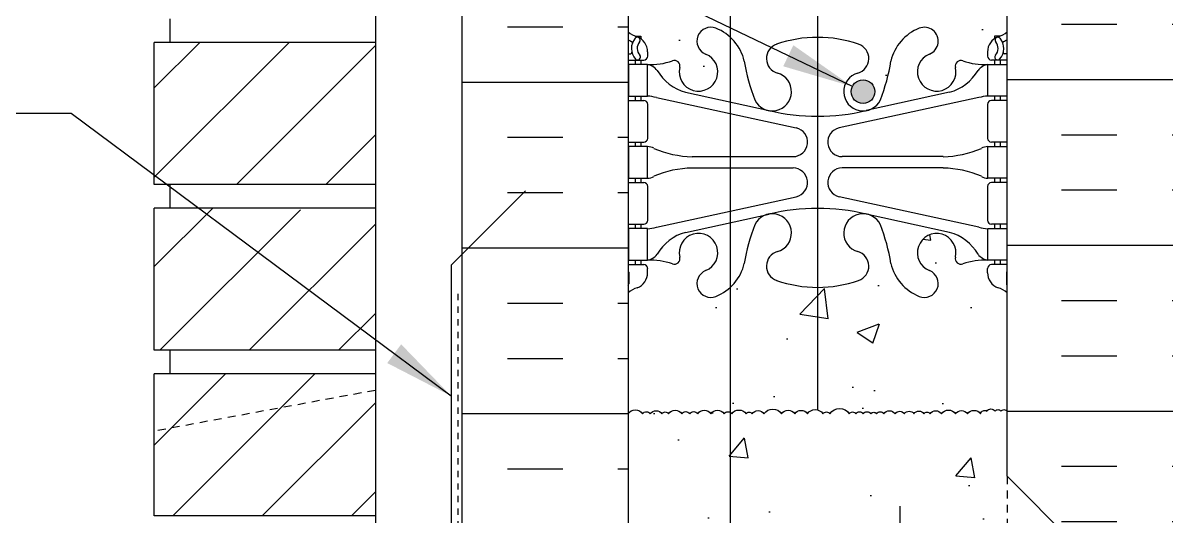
# Model space of a CAD drawing. Header units: inches. Extents: x 112.2 to 171.6, y -23.4 to 65.9.
# Drawn here: x 125.54 to 143.75, y 31.98 to 39.79 of the extents above; entities that cross this region are included whole.
import ezdxf

# ---------------------------------------------------------------- set-up
doc = ezdxf.new("R2010")
doc.units = ezdxf.units.IN
doc.header["$LTSCALE"] = 0.5
doc.header["$MEASUREMENT"] = 0
doc.linetypes.add('DASHED2', pattern=[0.375, 0.25, -0.125])
doc.linetypes.add('DASHEDX2', pattern=[1.5, 1, -0.5])
for name, color, linetype in [('HATCH', 12, 'Continuous'), ('line25', 2, 'Continuous'), ('LINE3', 3, 'Continuous'), ('LINE50', 5, 'Continuous'), ('LINE9', 9, 'Continuous'), ('TEXT', 4, 'Continuous'), ('Web_Edge', 9, 'Continuous')]:
    doc.layers.add(name, color=color, linetype=linetype)
doc.styles.add('DIM', font='romans.shx', dxfattribs={"width": 0.7})
doc.dimstyles.new('ext_12', dxfattribs={"dimscale": 12, "dimtxt": 0.09375, "dimasz": 0.09375, "dimexe": 0.09375, "dimexo": 0.0625, "dimgap": 0.0625, "dimtad": 1, "dimdec": 1, "dimzin": 3, "dimdsep": 46, "dimlunit": 4, "dimtxsty": 'DIM', "dimcen": 0.09, "dimdle": 0.09375, "dimclrt": 4, "dimadec": 0, "dimazin": 0, "dimtfac": 1, "dimtdec": 1, "dimtmove": 2, "dimatfit": 3, "dimfxl": 0, "dimfrac": 2, "dimtolj": 1, "dimtzin": 0, "dimarcsym": 0})

msp = doc.modelspace()

# ---------------------------------------------------------------- hatches: boundary and pattern name
at = {"layer": 'HATCH'}
h = msp.add_hatch(dxfattribs=at)
h.set_pattern_fill('INSUL', color=256, scale=7, style=0)
h.set_pattern_definition([(0, (-2791.0402, -373.275), (0, 2.625), []), (0, (-2791.0402, -372.4), (0, 2.625), [0.875, -0.875]), (0, (-2791.0402, -371.525), (0, 2.625), [0.875, -0.875])])
h.paths.add_polyline_path([(132.496, 23.734), (132.934, 23.734), (132.934, 24.234), (134.434, 24.234), (134.434, 23.734), (135.121, 23.734), (135.121, 41.734), (134.434, 41.734), (134.434, 42.234), (132.934, 42.234), (132.934, 41.734), (132.496, 41.734)])
h = msp.add_hatch(dxfattribs=at)
h.set_pattern_fill('AR-CONC', color=256, scale=0.5, style=0)
h.set_pattern_definition([(50, (-2791.0402, -373.275), (3.586301, -0.3137607), [0.375, -4.125]), (355, (-2791.04, -373.275), (-0.6937567, 3.7609607), [0.3, -3.3]), (100.4514, (-2790.7413, -373.3012), (2.892547, 3.4471977), [0.318701, -3.5057106]), (46.1842, (-2791.04, -372.275), (5.336205, -0.827595), [0.5625, -6.1875]), (96.6356, (-2790.5955, -372.344), (4.6733135, 4.870589), [0.478051, -5.258565]), (351.1842, (-2791.04, -372.275), (4.67331, 4.870593), [0.45, -4.95]), (21, (-2790.5402, -372.525), (2.9845353, -2.0130945), [0.375, -4.125]), (326, (-2790.54, -372.525), (1.2165767, 3.62575), [0.3, -3.3]), (71.4514, (-2790.2914, -372.693), (4.201113, 1.6126525), [0.318701, -3.5057106]), (37.5, (-2791.0402, -373.2751), (0.0607993, 1.66446927), [0, -3.26, 0, -3.35, 0, -3.3125]), (7.5, (-2791.0402, -373.275), (1.3153477, 1.9720586), [0, -1.91, 0, -3.185, 0, -1.2625]), (327.5, (-2792.1552, -373.2751), (2.6691122, -0.11277436), [0, -1.25, 0, -3.9, 0, -5.175]), (317.5, (-2792.6552, -373.275), (2.9159308, 0.500525), [0, -1.625, 0, -2.59, 0, -3.675])])
h.paths.add_polyline_path([(138.121, 39.56, -0.082755), (138.77, 39.452, -0.735593), (138.757, 38.994, 0.955472), (138.896, 38.4), (138.915, 38.405, 0.223253), (139.115, 38.569, 0.053157), (139.281, 39.184, -0.24438), (139.73, 39.704, -1), (139.893, 39.296, 2.182095), (140.303, 39.083, -0.601435), (140.423, 39.188, 0.10046), (140.816, 39.131), (140.921, 39.131), (140.921, 39.201), (140.874, 39.201, -0.414214), (140.811, 39.263), (140.811, 39.331, -0.249069), (140.921, 39.538), (140.921, 39.579), (141.011, 39.579, 0.064398), (141.121, 39.645), (141.121, 41.734), (135.121, 41.734), (135.121, 39.645, 0.064398), (135.231, 39.579), (135.321, 39.579), (135.321, 39.538, -0.249069), (135.431, 39.331), (135.431, 39.263, -0.414214), (135.369, 39.201), (135.321, 39.201), (135.321, 39.131), (135.426, 39.131, 0.10046), (135.82, 39.188, -0.601435), (135.94, 39.083, 2.182095), (136.35, 39.296, -1), (136.513, 39.704, -0.24438), (136.962, 39.184, 0.053157), (137.127, 38.569, 0.223253), (137.328, 38.405), (137.347, 38.4, 0.955472), (137.486, 38.994, -0.735593), (137.473, 39.452, -0.082755)])
h.paths.add_polyline_path([(141.121, 32.734), (141.121, 35.516, 0.082415), (140.978, 35.595, -0.317837), (140.811, 35.831), (140.811, 35.898, -0.414214), (140.874, 35.961), (140.921, 35.961), (140.921, 36.031), (140.816, 36.031, 0.10046), (140.423, 35.973, -0.601435), (140.303, 36.078, 2.182095), (139.893, 35.865, -1), (139.73, 35.457, -0.24438), (139.281, 35.978, 0.053157), (139.115, 36.592, 0.223253), (138.915, 36.757), (138.896, 36.761, 0.955472), (138.757, 36.167, -0.735593), (138.77, 35.709, -0.082755), (138.121, 35.601, -0.082755), (137.473, 35.709, -0.735593), (137.486, 36.167, 0.955472), (137.347, 36.761), (137.328, 36.757, 0.223253), (137.127, 36.592, 0.053157), (136.962, 35.978, -0.24438), (136.513, 35.457, -1), (136.35, 35.865, 2.182095), (135.94, 36.078, -0.601435), (135.82, 35.973, 0.10046), (135.426, 36.031), (135.321, 36.031), (135.321, 35.961), (135.369, 35.961, -0.414214), (135.431, 35.898), (135.431, 35.831, -0.317837), (135.265, 35.595, 0.082415), (135.121, 35.516), (135.121, 32.734)])
h.paths.add_polyline_path([(135.121, 32.734), (135.121, 29.953, 0.082415), (135.265, 29.874, -0.317837), (135.431, 29.638), (135.431, 29.571, -0.414214), (135.369, 29.508), (135.321, 29.508), (135.321, 29.438), (135.426, 29.438, 0.10046), (135.82, 29.495, -0.601435), (135.94, 29.391, 2.182095), (136.35, 29.603, -1), (136.513, 30.012, -0.24438), (136.962, 29.491, 0.053157), (137.127, 28.877, 0.223253), (137.328, 28.712), (137.347, 28.708, 0.955472), (137.486, 29.301, -0.735593), (137.473, 29.759, -0.082755), (138.121, 29.868, -0.082755), (138.77, 29.759, -0.735593), (138.757, 29.301, 0.955472), (138.896, 28.708), (138.915, 28.712, 0.223253), (139.115, 28.877, 0.053157), (139.281, 29.491, -0.24438), (139.73, 30.012, -1), (139.893, 29.603, 2.182095), (140.303, 29.391, -0.601435), (140.423, 29.495, 0.10046), (140.816, 29.438), (140.921, 29.438), (140.921, 29.508), (140.874, 29.508, -0.414214), (140.811, 29.571), (140.811, 29.638, -0.317837), (140.978, 29.874, 0.082415), (141.121, 29.953), (141.121, 32.734)])
h.paths.add_polyline_path([(137.473, 26.017, -0.735593), (137.486, 26.475, 0.955472), (137.347, 27.069), (137.328, 27.064, 0.223253), (137.127, 26.899, 0.053157), (136.962, 26.285, -0.24438), (136.513, 25.765, -1), (136.35, 26.173, 2.182095), (135.94, 26.386, -0.601435), (135.82, 26.281, 0.10046), (135.426, 26.338), (135.321, 26.338), (135.321, 26.268), (135.369, 26.268, -0.414214), (135.431, 26.206), (135.431, 26.138, -0.249069), (135.321, 25.931), (135.321, 25.889), (135.231, 25.889, 0.064398), (135.121, 25.823), (135.121, 23.734), (141.121, 23.734), (141.121, 25.823, 0.064398), (141.011, 25.889), (140.921, 25.889), (140.921, 25.931, -0.249069), (140.811, 26.138), (140.811, 26.206, -0.414214), (140.874, 26.268), (140.921, 26.268), (140.921, 26.338), (140.816, 26.338, 0.10046), (140.423, 26.281, -0.601435), (140.303, 26.386, 2.182095), (139.893, 26.173, -1), (139.73, 25.765, -0.24438), (139.281, 26.285, 0.053157), (139.115, 26.899, 0.223253), (138.915, 27.064), (138.896, 27.069, 0.955472), (138.757, 26.475, -0.735593), (138.77, 26.017, -0.082755), (138.121, 25.909, -0.082755)])
h = msp.add_hatch(dxfattribs=at)
h.set_pattern_fill('INSUL', color=256, scale=7, style=0)
h.set_pattern_definition([(0, (21.2317, -8.359), (0, 2.625), []), (0, (21.2317, -7.484), (0, 2.625), [0.875, -0.875]), (0, (21.2317, -6.609), (0, 2.625), [0.875, -0.875])])
h.paths.add_polyline_path([(143.746, 41.734), (143.309, 41.734), (143.309, 41.234), (141.809, 41.234), (141.809, 41.734), (141.121, 41.734), (141.121, 31.484), (143.746, 28.859), (143.746, 29.984)])
h.paths.add_polyline_path([(143.746, 20.734), (141.121, 18.109), (141.121, 5.734), (143.746, 5.734)])
at = {"layer": 'LINE3'}
msp.add_hatch(color=256, dxfattribs=at).paths.add_polyline_path([(139.027, 38.7, 1), (138.652, 38.7, 1)])

# ---------------------------------------------------------------- linework, layer by layer
at = {"layer": 'HATCH'}
for p, q in [((127.621, 38.759), (128.342, 39.48)), ((127.621, 37.345), (129.756, 39.48)), ((128.921, 37.23), (131.121, 39.431)), ((130.335, 37.23), (131.121, 38.016)), ((127.621, 35.931), (128.546, 36.855)), ((127.71, 34.605), (129.935, 36.83)), ((129.124, 34.605), (131.121, 36.602)), ((130.538, 34.605), (131.121, 35.188)), ((127.621, 33.102), (128.749, 34.23)), ((127.913, 31.98), (130.163, 34.23)), ((129.327, 31.98), (131.121, 33.774)), ((130.742, 31.98), (131.121, 32.36))]:
    msp.add_line(p, q, dxfattribs=at)
msp.add_lwpolyline([(135.121, 33.6, -0.520567), (135.352, 33.6, -0.520567), (135.473, 33.6, -0.520567), (135.657, 33.6, -0.520567), (135.761, 33.6, -0.520567), (135.971, 33.6, -0.520567), (136.097, 33.6, -0.520567), (136.223, 33.6, -0.520567), (136.433, 33.6, -0.520567), (136.643, 33.6, -0.520567), (136.764, 33.6, -0.520567), (136.989, 33.6, -0.520567), (137.084, 33.6, -0.520567), (137.272, 33.6, -0.520567), (137.551, 33.6, -0.520567), (137.76, 33.6, -0.520567), (137.96, 33.6, -0.520567), (138.206, 33.6, -0.520567), (138.316, 33.6, -0.520567), (138.623, 33.6, -0.520567), (138.728, 33.6, -0.520567), (138.843, 33.6, -0.520567), (138.964, 33.6, -0.520567), (139.053, 33.6, -0.520567), (139.168, 33.6, -0.520567), (139.347, 33.6, -0.520567), (139.494, 33.6, -0.520567), (139.646, 33.6, -0.520567), (139.803, 33.6, -0.520567), (139.903, 33.6, -0.520567), (140.081, 33.6, -0.520567), (140.302, 33.6, -0.520567), (140.496, 33.6, -0.520567), (140.7, 33.6, -0.520567), (140.8, 33.642, -0.520567), (140.931, 33.642, -0.520567), (141.02, 33.642, -0.439264), (141.121, 33.642)], format="xyb", dxfattribs=at)
at = {"layer": 'line25'}
for p, q in [((131.121, 58.028), (131.121, 23.759)), ((135.121, 41.734), (135.121, 23.734)), ((141.121, 32.609), (141.121, 41.734)), ((127.871, 39.48), (127.871, 39.855)), ((127.621, 37.23), (127.621, 39.48)), ((131.121, 39.48), (127.621, 39.48)), ((131.121, 37.23), (127.621, 37.23)), ((127.871, 36.855), (127.871, 37.23)), ((127.621, 34.605), (127.621, 36.855)), ((131.121, 36.855), (127.621, 36.855)), ((131.121, 34.605), (127.621, 34.605)), ((127.871, 34.23), (127.871, 34.605)), ((127.621, 31.98), (127.621, 34.23)), ((131.121, 34.23), (127.621, 34.23)), ((143.746, 29.984), (141.121, 32.609)), ((131.121, 31.98), (127.621, 31.98))]:
    msp.add_line(p, q, dxfattribs=at)
at = {"layer": 'LINE3'}
for p, q in [((138.121, 58.734), (138.121, 33.659)), ((136.742, 20.031), (136.742, 50.875)), ((139.42, 32.138), (139.423, 5.734))]:
    msp.add_line(p, q, dxfattribs=at)
msp.add_circle((138.84, 38.7), 0.188, dxfattribs=at)
at = {"layer": 'LINE50'}
msp.add_line((132.496, 23.734), (132.496, 41.734), dxfattribs=at)
at = {"layer": 'LINE9'}
msp.add_line((132.322, 35.954), (133.496, 37.129), dxfattribs=at)
at = {"layer": 'LINE9', "linetype": 'DASHEDX2', "ltscale": 0.1}
msp.add_line((132.434, 23.797), (132.434, 35.572), dxfattribs=at)
at = {"layer": 'LINE9', "linetype": 'DASHED2'}
for p, q in [((131.121, 33.97), (127.621, 33.323)), ((141.121, 32.609), (141.121, 18.109))]:
    msp.add_line(p, q, dxfattribs=at)
at = {"layer": 'LINE9'}
msp.add_lwpolyline([(132.322, 35.954), (132.322, 31.804), (127.634, 31.804), (127.396, 31.545)], dxfattribs=at)
at = {"layer": 'Web_Edge'}
for p, q in [((135.231, 39.579), (135.321, 39.579)), ((135.321, 39.579), (135.321, 39.538)), ((141.011, 39.579), (140.921, 39.579)), ((140.921, 39.579), (140.921, 39.538)), ((135.431, 39.331), (135.431, 39.263)), ((140.811, 39.331), (140.811, 39.263)), ((135.121, 39.301), (135.163, 39.301)), ((135.121, 39.201), (135.369, 39.201)), ((135.231, 39.201), (135.231, 39.131)), ((135.321, 39.201), (135.321, 39.131)), ((141.121, 39.201), (140.874, 39.201)), ((140.921, 39.201), (140.921, 39.131)), ((141.011, 39.201), (141.011, 39.131)), ((141.121, 39.301), (141.08, 39.301)), ((135.231, 38.631), (135.231, 38.561)), ((135.321, 38.631), (135.321, 38.561)), ((135.57, 38.607), (137.782, 38.125)), ((136.031, 38.69), (137.353, 38.399)), ((140.672, 38.607), (138.461, 38.125)), ((140.211, 38.69), (138.89, 38.399)), ((140.921, 38.631), (140.921, 38.561)), ((141.011, 38.631), (141.011, 38.561)), ((135.121, 38.561), (135.369, 38.561)), ((135.431, 38.498), (135.431, 37.963)), ((140.811, 38.498), (140.811, 37.963)), ((141.121, 38.561), (140.874, 38.561)), ((135.121, 37.901), (135.369, 37.901)), ((135.231, 37.901), (135.231, 37.831)), ((135.321, 37.901), (135.321, 37.831)), ((141.121, 37.901), (140.874, 37.901)), ((140.921, 37.901), (140.921, 37.831)), ((141.011, 37.901), (141.011, 37.831)), ((136.136, 37.671), (137.732, 37.671)), ((140.107, 37.671), (138.511, 37.671)), ((135.231, 37.331), (135.231, 37.261)), ((135.321, 37.331), (135.321, 37.261)), ((136.136, 37.491), (137.732, 37.491)), ((140.107, 37.491), (138.511, 37.491)), ((140.921, 37.331), (140.921, 37.261)), ((141.011, 37.331), (141.011, 37.261)), ((135.121, 37.261), (135.369, 37.261)), ((135.431, 37.198), (135.431, 36.663)), ((140.811, 37.198), (140.811, 36.663)), ((141.121, 37.261), (140.874, 37.261)), ((135.57, 36.554), (137.782, 37.036)), ((140.672, 36.554), (138.461, 37.036)), ((135.121, 36.601), (135.369, 36.601)), ((135.231, 36.601), (135.231, 36.531)), ((135.321, 36.601), (135.321, 36.531)), ((136.031, 36.472), (137.353, 36.762)), ((140.211, 36.472), (138.89, 36.762)), ((141.121, 36.601), (140.874, 36.601)), ((140.921, 36.601), (140.921, 36.531)), ((141.011, 36.601), (141.011, 36.531)), ((135.121, 35.961), (135.369, 35.961)), ((135.231, 36.031), (135.231, 35.961)), ((135.321, 36.031), (135.321, 35.961)), ((135.431, 35.831), (135.431, 35.898)), ((140.811, 35.831), (140.811, 35.898)), ((141.121, 35.961), (140.874, 35.961)), ((140.921, 36.031), (140.921, 35.961)), ((141.011, 36.031), (141.011, 35.961)), ((135.131, 35.841), (135.131, 35.655)), ((141.111, 35.841), (141.111, 35.655))]:
    msp.add_line(p, q, dxfattribs=at)
for points in [[(135.126, 38.631), (135.426, 38.631), (135.426, 39.131), (135.126, 39.131)], [(141.116, 38.631), (140.816, 38.631), (140.816, 39.131), (141.116, 39.131)], [(135.126, 37.331), (135.426, 37.331), (135.426, 37.831), (135.126, 37.831)], [(141.116, 37.331), (140.816, 37.331), (140.816, 37.831), (141.116, 37.831)], [(135.126, 36.031), (135.426, 36.031), (135.426, 36.531), (135.126, 36.531)], [(141.116, 36.031), (140.816, 36.031), (140.816, 36.531), (141.116, 36.531)]]:
    msp.add_lwpolyline(points, close=True, dxfattribs=at)
for centre, radius, start, end in [((136.431, 39.5), 0.22, 68.1963, 248.1963), ((136.236, 39.013), 0.745, 13.2652, 68.1963), ((140.006, 39.013), 0.745, 111.8037, 166.7348), ((139.811, 39.5), 0.22, 291.8037, 111.8037), ((135.431, 40.038), 0.5, 231.6833, 250.5288), ((135.431, 40.038), 0.6, 238.8907, 245.0748), ((135.425, 39.385), 0.25, 140.1145, 222.4609), ((135.267, 39.516), 0.045, 319.1879, 141.448), ((135.181, 39.331), 0.25, 0, 70.5288), ((138.121, 37.56), 2, 90, 108.923), ((138.121, 37.56), 2, 71.077, 90), ((141.061, 39.331), 0.25, 109.4712, 180), ((140.975, 39.516), 0.045, 38.552, 220.8121), ((140.811, 40.038), 0.5, 289.4712, 308.3167), ((140.818, 39.385), 0.25, 317.5391, 39.8855), ((140.811, 40.038), 0.6, 294.9252, 301.1093), ((135.163, 39.321), 0.02, 270, 14.1541), ((135.17, 39.475), 0.02, 340.7916, 65.0748), ((135.425, 39.385), 0.16, 140.0001, 222.4609), ((137.551, 39.225), 0.24, 108.923, 254.2747), ((138.692, 39.225), 0.24, 285.7253, 71.077), ((140.818, 39.385), 0.16, 317.5391, 39.9999), ((141.073, 39.475), 0.02, 114.9252, 199.2084), ((141.08, 39.321), 0.02, 165.8459, 270), ((135.274, 39.247), 0.045, 222.4609, 42.4609), ((135.369, 39.263), 0.0625, 270, 0), ((135.482, 40.129), 1, 266.7879, 289.9067), ((135.852, 39.104), 0.09, 346.6795, 108.8651), ((136.236, 39.013), 0.305, 166.6795, 68.1963), ((139.924, 39.654), 3, 189.0273, 201.1984), ((136.318, 39.654), 3, 338.8016, 350.9727), ((140.006, 39.013), 0.305, 111.8037, 13.3205), ((140.391, 39.104), 0.09, 71.1349, 193.3205), ((140.76, 40.129), 1, 250.0933, 273.2121), ((140.874, 39.263), 0.0625, 180, 270), ((140.969, 39.247), 0.045, 137.5391, 317.5391), ((135.383, 38.884), 0.25, 37.2777, 80.0823), ((136.231, 39.413), 0.75, 210.155, 254.5838), ((137.403, 38.7), 0.305, 205.3782, 74.2747), ((138.84, 38.7), 0.305, 105.7253, 334.6218), ((140.012, 39.413), 0.75, 285.4162, 329.845), ((140.859, 38.884), 0.25, 99.9177, 142.7223), ((135.336, 37.635), 1, 76.4291, 84.7991), ((140.907, 37.635), 1, 95.2009, 103.5709), ((135.369, 38.498), 0.0625, 0, 90), ((140.874, 38.498), 0.0625, 90, 180), ((138.121, 41.666), 3.356, 256.7692, 270), ((138.121, 41.666), 3.356, 270, 283.2308), ((137.732, 37.901), 0.23, 270, 77.6055), ((138.511, 37.901), 0.23, 102.3945, 270), ((135.369, 37.963), 0.0625, 270, 0), ((140.874, 37.963), 0.0625, 180, 270), ((135.422, 37.612), 0.219, 60.4937, 88.92), ((136.166, 39.27), 1.6, 246.5673, 268.9203), ((140.077, 39.27), 1.6, 271.0797, 293.4327), ((140.821, 37.612), 0.219, 91.08, 119.5063), ((135.422, 37.549), 0.219, 271.08, 299.5063), ((135.422, 37.549), 0.219, 271.08, 299.5063), ((136.166, 35.891), 1.6, 91.0797, 113.4327), ((136.166, 35.891), 1.6, 91.0797, 113.4327), ((137.732, 37.261), 0.23, 282.3945, 90), ((138.511, 37.261), 0.23, 90, 257.6055), ((140.077, 35.891), 1.6, 66.5673, 88.9203), ((140.077, 35.891), 1.6, 66.5673, 88.9203), ((140.821, 37.549), 0.219, 240.4937, 268.92), ((140.821, 37.549), 0.219, 240.4937, 268.92), ((135.369, 37.198), 0.0625, 0, 90), ((140.874, 37.198), 0.0625, 90, 180), ((138.121, 33.495), 3.356, 90, 103.2308), ((138.121, 33.495), 3.356, 76.7692, 90), ((135.369, 36.663), 0.0625, 270, 0), ((139.924, 35.507), 3, 158.8016, 170.9727), ((137.403, 36.461), 0.305, 285.7253, 154.6218), ((138.84, 36.461), 0.305, 25.3782, 254.2747), ((136.318, 35.507), 3, 9.0273, 21.1984), ((140.874, 36.663), 0.0625, 180, 270), ((135.336, 37.526), 1, 275.2009, 283.5709), ((136.231, 35.749), 0.75, 105.4162, 149.845), ((136.236, 36.149), 0.305, 291.8037, 193.3205), ((140.006, 36.149), 0.305, 346.6795, 248.1963), ((140.012, 35.749), 0.75, 30.155, 74.5838), ((140.907, 37.526), 1, 256.4291, 264.7991), ((135.383, 36.277), 0.25, 279.9177, 322.7223), ((135.852, 36.058), 0.09, 251.1349, 13.3205), ((137.551, 35.936), 0.24, 105.7253, 251.077), ((138.692, 35.936), 0.24, 288.923, 74.2747), ((140.391, 36.058), 0.09, 166.6795, 288.8651), ((140.859, 36.277), 0.25, 217.2777, 260.0823), ((135.369, 35.898), 0.0625, 360, 90), ((135.482, 35.032), 1, 70.0933, 93.2121), ((136.431, 35.661), 0.22, 111.8037, 291.8037), ((136.236, 36.149), 0.745, 291.8037, 346.7348), ((140.006, 36.149), 0.745, 193.2652, 248.1963), ((139.811, 35.661), 0.22, 248.1963, 68.1963), ((140.76, 35.032), 1, 86.7879, 109.9067), ((140.874, 35.898), 0.0625, 90, 180), ((135.111, 35.841), 0.02, 0, 60.012), ((135.181, 35.831), 0.25, 289.4712, 360), ((138.121, 37.601), 2, 251.077, 270), ((138.121, 37.601), 2, 270, 288.923), ((141.061, 35.831), 0.25, 180, 250.5288), ((141.131, 35.841), 0.02, 119.988, 180), ((135.431, 35.124), 0.6, 121.073, 121.1093), ((135.431, 35.124), 0.5, 109.4712, 128.3167), ((135.111, 35.655), 0.02, 301.073, 0), ((140.811, 35.124), 0.5, 51.6833, 70.5288), ((141.131, 35.655), 0.02, 180, 238.927), ((140.811, 35.124), 0.6, 58.8907, 58.927)]:
    msp.add_arc(centre, radius, start, end, dxfattribs=at)

# ---------------------------------------------------------------- leaders
at = {"layer": 'TEXT'}
for points in [[(138.671, 38.781), (123.966, 45.852), (120.315, 45.852)], [(132.322, 33.879), (126.308, 38.353), (122.737, 38.353)]]:
    msp.add_leader(points, dimstyle='ext_12', dxfattribs=at)

doc.saveas('drawing.dxf')
